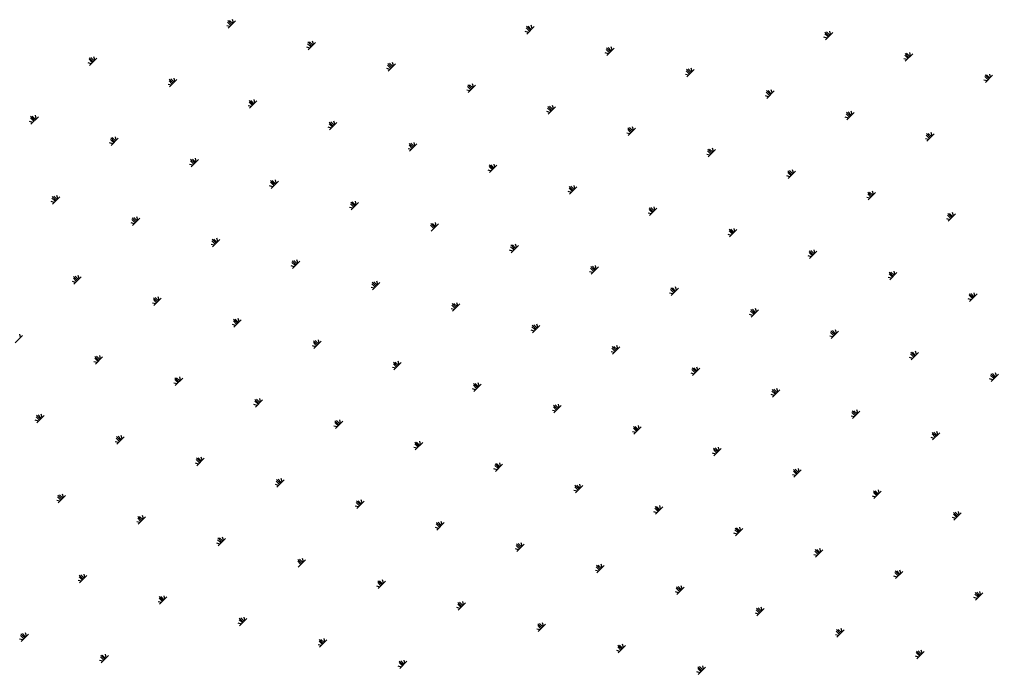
# Model space of a CAD drawing. Header units: millimetres. Extents: x -54.3 to 12.1, y 152.8 to 185.4.
# Drawn here: x -38.749 to -37.248, y 172.041 to 173.045 of the extents above; entities that cross this region are included whole.
import ezdxf

# ---------------------------------------------------------------- set-up
doc = ezdxf.new("R2010")
doc.units = ezdxf.units.MM
doc.header["$LTSCALE"] = 2
doc.layers.add('ALFOMBRA', color=101, linetype='Continuous')

msp = doc.modelspace()

# ---------------------------------------------------------------- linework, layer by layer
at = {"layer": 'ALFOMBRA'}
for p, q in [((-38.4263, 173.0338), (-38.4312, 173.0351)), ((-38.4253, 173.0361), (-38.4298, 173.0406)), ((-38.4239, 173.0375), (-38.4295, 173.0431)), ((-38.429, 173.0313), (-38.4178, 173.0426)), ((-38.4225, 173.0389), (-38.427, 173.0434)), ((-38.4209, 173.0397), (-38.4222, 173.0446)), ((-37.9675, 173.0273), (-37.972, 173.0318)), ((-37.9661, 173.0287), (-37.9717, 173.0343)), ((-37.9712, 173.0225), (-37.9599, 173.0338)), ((-37.9647, 173.0301), (-37.9692, 173.0346)), ((-37.9631, 173.0309), (-37.9644, 173.0358)), ((-37.9685, 173.025), (-37.9734, 173.0263)), ((-37.5106, 173.0162), (-37.5155, 173.0175)), ((-37.5097, 173.0185), (-37.5142, 173.023)), ((-37.5083, 173.0199), (-37.5139, 173.0255)), ((-37.5133, 173.0137), (-37.5021, 173.025)), ((-37.5069, 173.0213), (-37.5114, 173.0258)), ((-37.5053, 173.0221), (-37.5066, 173.027)), ((-38.3036, 173.001), (-38.3085, 173.0023)), ((-38.3026, 173.0032), (-38.3071, 173.0077)), ((-38.3012, 173.0046), (-38.3069, 173.0103)), ((-38.3063, 172.9985), (-38.2951, 173.0097)), ((-38.2998, 173.006), (-38.3043, 173.0105)), ((-38.2982, 173.0068), (-38.2995, 173.0117)), ((-37.8434, 172.9958), (-37.849, 173.0014)), ((-37.8485, 172.9897), (-37.8373, 173.0009)), ((-37.842, 172.9972), (-37.8465, 173.0017)), ((-37.8404, 172.998), (-37.8417, 173.0029)), ((-38.6364, 172.9806), (-38.642, 172.9862)), ((-38.6415, 172.9744), (-38.6302, 172.9856)), ((-38.635, 172.982), (-38.6395, 172.9865)), ((-38.6334, 172.9828), (-38.6347, 172.9877)), ((-37.8458, 172.9921), (-37.8507, 172.9935)), ((-37.8448, 172.9944), (-37.8493, 172.9989)), ((-37.387, 172.9856), (-37.3915, 172.9901)), ((-37.3856, 172.987), (-37.3912, 172.9926)), ((-37.3907, 172.9809), (-37.3794, 172.9921)), ((-37.3842, 172.9884), (-37.3887, 172.9929)), ((-37.3826, 172.9892), (-37.3839, 172.9941)), ((-38.6388, 172.9769), (-38.6437, 172.9782)), ((-38.6378, 172.9792), (-38.6423, 172.9837)), ((-38.18, 172.9704), (-38.1845, 172.9749)), ((-38.1786, 172.9718), (-38.1842, 172.9774)), ((-38.1836, 172.9656), (-38.1724, 172.9768)), ((-38.1772, 172.9732), (-38.1817, 172.9777)), ((-38.1755, 172.974), (-38.1769, 172.9789)), ((-37.388, 172.9833), (-37.3929, 172.9847)), ((-38.1809, 172.9681), (-38.1858, 172.9694)), ((-37.7231, 172.9593), (-37.728, 172.9606)), ((-37.7222, 172.9616), (-37.7266, 172.9661)), ((-37.7208, 172.963), (-37.7264, 172.9686)), ((-37.7258, 172.9568), (-37.7146, 172.968)), ((-37.7193, 172.9644), (-37.7238, 172.9689)), ((-37.7177, 172.9651), (-37.719, 172.9701)), ((-37.2643, 172.9528), (-37.2688, 172.9572)), ((-37.2629, 172.9542), (-37.2685, 172.9598)), ((-37.268, 172.948), (-37.2568, 172.9592)), ((-37.2615, 172.9556), (-37.266, 172.96)), ((-37.2599, 172.9563), (-37.2612, 172.9612)), ((-38.5161, 172.944), (-38.521, 172.9453)), ((-38.5151, 172.9463), (-38.5196, 172.9508)), ((-38.5137, 172.9477), (-38.5193, 172.9533)), ((-38.5188, 172.9415), (-38.5076, 172.9528)), ((-38.5123, 172.9491), (-38.5168, 172.9536)), ((-38.5107, 172.9499), (-38.512, 172.9548)), ((-38.0573, 172.9375), (-38.0618, 172.942)), ((-38.0559, 172.9389), (-38.0615, 172.9445)), ((-38.061, 172.9327), (-38.0497, 172.944)), ((-38.0545, 172.9403), (-38.059, 172.9448)), ((-38.0529, 172.9411), (-38.0542, 172.946)), ((-37.2653, 172.9505), (-37.2702, 172.9518)), ((-38.0583, 172.9352), (-38.0632, 172.9365)), ((-37.6004, 172.9264), (-37.6053, 172.9277)), ((-37.5995, 172.9287), (-37.604, 172.9332)), ((-37.5981, 172.9301), (-37.6037, 172.9357)), ((-37.6031, 172.9239), (-37.5919, 172.9352)), ((-37.5967, 172.9315), (-37.6012, 172.936)), ((-37.5951, 172.9323), (-37.5964, 172.9372)), ((-38.3934, 172.9112), (-38.3983, 172.9125)), ((-38.3924, 172.9134), (-38.3969, 172.9179)), ((-38.391, 172.9148), (-38.3967, 172.9204)), ((-38.3961, 172.9087), (-38.3849, 172.9199)), ((-38.3896, 172.9162), (-38.3941, 172.9207)), ((-38.388, 172.917), (-38.3893, 172.9219)), ((-37.9332, 172.906), (-37.9388, 172.9116)), ((-37.9383, 172.8999), (-37.9271, 172.9111)), ((-37.9318, 172.9074), (-37.9363, 172.9119)), ((-37.9302, 172.9082), (-37.9315, 172.9131)), ((-38.7262, 172.8908), (-38.7318, 172.8964)), ((-38.7313, 172.8846), (-38.72, 172.8958)), ((-38.7248, 172.8922), (-38.7293, 172.8967)), ((-38.7232, 172.893), (-38.7245, 172.8979)), ((-37.9356, 172.9023), (-37.9405, 172.9037)), ((-37.9346, 172.9046), (-37.9391, 172.9091)), ((-37.4768, 172.8958), (-37.4813, 172.9003)), ((-37.4754, 172.8972), (-37.481, 172.9028)), ((-37.4805, 172.8911), (-37.4692, 172.9023)), ((-37.474, 172.8986), (-37.4785, 172.9031)), ((-37.4724, 172.8994), (-37.4737, 172.9043)), ((-38.7286, 172.8871), (-38.7335, 172.8884)), ((-38.7276, 172.8894), (-38.7321, 172.8939)), ((-38.2698, 172.8806), (-38.2743, 172.8851)), ((-38.2684, 172.882), (-38.274, 172.8876)), ((-38.2734, 172.8758), (-38.2622, 172.887)), ((-38.267, 172.8834), (-38.2715, 172.8879)), ((-38.2653, 172.8842), (-38.2667, 172.8891)), ((-37.8075, 172.8753), (-37.8088, 172.8803)), ((-37.4778, 172.8935), (-37.4827, 172.8949)), ((-38.2707, 172.8783), (-38.2756, 172.8796)), ((-37.8129, 172.8695), (-37.8178, 172.8708)), ((-37.812, 172.8718), (-37.8164, 172.8762)), ((-37.8106, 172.8732), (-37.8162, 172.8788)), ((-37.8156, 172.867), (-37.8044, 172.8782)), ((-37.8092, 172.8746), (-37.8136, 172.8791)), ((-37.3541, 172.863), (-37.3586, 172.8674)), ((-37.3527, 172.8644), (-37.3583, 172.87)), ((-37.3578, 172.8582), (-37.3466, 172.8694)), ((-37.3513, 172.8658), (-37.3558, 172.8702)), ((-37.3497, 172.8665), (-37.351, 172.8714)), ((-38.6059, 172.8542), (-38.6108, 172.8555)), ((-38.6049, 172.8565), (-38.6094, 172.861)), ((-38.6035, 172.8579), (-38.6091, 172.8635)), ((-38.6086, 172.8517), (-38.5974, 172.863)), ((-38.6021, 172.8593), (-38.6066, 172.8638)), ((-38.6005, 172.8601), (-38.6018, 172.865)), ((-38.1471, 172.8477), (-38.1516, 172.8522)), ((-38.1457, 172.8491), (-38.1513, 172.8547)), ((-38.1508, 172.8429), (-38.1395, 172.8542)), ((-38.1443, 172.8505), (-38.1488, 172.855)), ((-38.1427, 172.8513), (-38.144, 172.8562)), ((-37.3551, 172.8607), (-37.36, 172.862)), ((-38.1481, 172.8454), (-38.153, 172.8467)), ((-37.6902, 172.8366), (-37.6952, 172.8379)), ((-37.6893, 172.8389), (-37.6938, 172.8434)), ((-37.6879, 172.8403), (-37.6935, 172.8459)), ((-37.6929, 172.8341), (-37.6817, 172.8453)), ((-37.6865, 172.8417), (-37.691, 172.8462)), ((-37.6849, 172.8425), (-37.6862, 172.8474)), ((-38.4832, 172.8214), (-38.4881, 172.8227)), ((-38.4823, 172.8236), (-38.4867, 172.8281)), ((-38.4808, 172.825), (-38.4865, 172.8306)), ((-38.4859, 172.8189), (-38.4747, 172.8301)), ((-38.4794, 172.8264), (-38.4839, 172.8309)), ((-38.4778, 172.8272), (-38.4791, 172.8321)), ((-38.023, 172.8162), (-38.0286, 172.8218)), ((-38.0281, 172.8101), (-38.0169, 172.8213)), ((-38.0216, 172.8176), (-38.0261, 172.8221)), ((-38.02, 172.8184), (-38.0213, 172.8233)), ((-38.0254, 172.8125), (-38.0303, 172.8139)), ((-38.0244, 172.8148), (-38.0289, 172.8193)), ((-37.5666, 172.806), (-37.5711, 172.8105)), ((-37.5652, 172.8074), (-37.5708, 172.813)), ((-37.5703, 172.8013), (-37.559, 172.8125)), ((-37.5638, 172.8088), (-37.5683, 172.8133)), ((-37.5622, 172.8096), (-37.5635, 172.8145)), ((-38.3596, 172.7908), (-38.3641, 172.7953)), ((-38.3582, 172.7922), (-38.3638, 172.7978)), ((-38.3632, 172.786), (-38.352, 172.7972)), ((-38.3568, 172.7936), (-38.3613, 172.7981)), ((-38.3552, 172.7944), (-38.3565, 172.7993)), ((-37.8973, 172.7855), (-37.8986, 172.7905)), ((-37.5676, 172.8037), (-37.5725, 172.8051)), ((-38.6903, 172.7703), (-38.6916, 172.7752)), ((-38.3605, 172.7885), (-38.3654, 172.7898)), ((-37.9027, 172.7797), (-37.9076, 172.781)), ((-37.9018, 172.782), (-37.9062, 172.7864)), ((-37.9004, 172.7834), (-37.906, 172.789)), ((-37.9054, 172.7772), (-37.8942, 172.7884)), ((-37.899, 172.7848), (-37.9034, 172.7893)), ((-37.4439, 172.7731), (-37.4484, 172.7776)), ((-37.4425, 172.7746), (-37.4481, 172.7802)), ((-37.4476, 172.7684), (-37.4364, 172.7796)), ((-37.4411, 172.776), (-37.4456, 172.7804)), ((-37.4395, 172.7767), (-37.4408, 172.7816)), ((-38.6957, 172.7644), (-38.7006, 172.7657)), ((-38.6947, 172.7667), (-38.6992, 172.7712)), ((-38.6933, 172.7681), (-38.6989, 172.7737)), ((-38.6984, 172.7619), (-38.6872, 172.7732)), ((-38.6919, 172.7695), (-38.6964, 172.774)), ((-38.2369, 172.7579), (-38.2414, 172.7624)), ((-38.2355, 172.7593), (-38.2411, 172.7649)), ((-38.2406, 172.7531), (-38.2293, 172.7644)), ((-38.2341, 172.7607), (-38.2386, 172.7652)), ((-38.2325, 172.7615), (-38.2338, 172.7664)), ((-37.4449, 172.7709), (-37.4498, 172.7722)), ((-38.2379, 172.7556), (-38.2428, 172.7569)), ((-37.78, 172.7468), (-37.785, 172.7481)), ((-37.7791, 172.7491), (-37.7836, 172.7536)), ((-37.7777, 172.7505), (-37.7833, 172.7561)), ((-37.7827, 172.7443), (-37.7715, 172.7555)), ((-37.7763, 172.7519), (-37.7808, 172.7564)), ((-37.7747, 172.7527), (-37.776, 172.7576)), ((-37.3199, 172.7417), (-37.3255, 172.7473)), ((-37.3249, 172.7355), (-37.3137, 172.7467)), ((-37.3185, 172.7431), (-37.323, 172.7476)), ((-37.3168, 172.7439), (-37.3182, 172.7488)), ((-38.573, 172.7315), (-38.5779, 172.7329)), ((-38.5721, 172.7338), (-38.5765, 172.7383)), ((-38.5707, 172.7352), (-38.5763, 172.7408)), ((-38.5757, 172.7291), (-38.5645, 172.7403)), ((-38.5692, 172.7366), (-38.5737, 172.7411)), ((-38.5676, 172.7374), (-38.5689, 172.7423)), ((-38.1128, 172.7264), (-38.1184, 172.732)), ((-38.1179, 172.7203), (-38.1067, 172.7315)), ((-38.1114, 172.7278), (-38.1159, 172.7323)), ((-38.1098, 172.7286), (-38.1111, 172.7335)), ((-37.3222, 172.738), (-37.3271, 172.7393)), ((-37.3213, 172.7403), (-37.3258, 172.7448)), ((-38.1142, 172.725), (-38.1187, 172.7295)), ((-37.6574, 172.7139), (-37.6623, 172.7152)), ((-37.6564, 172.7162), (-37.6609, 172.7207)), ((-37.655, 172.7176), (-37.6606, 172.7232)), ((-37.6601, 172.7115), (-37.6488, 172.7227)), ((-37.6536, 172.719), (-37.6581, 172.7235)), ((-37.652, 172.7198), (-37.6533, 172.7247)), ((-38.4494, 172.701), (-38.4539, 172.7054)), ((-38.448, 172.7024), (-38.4536, 172.708)), ((-38.453, 172.6962), (-38.4418, 172.7074)), ((-38.4466, 172.7038), (-38.4511, 172.7083)), ((-38.445, 172.7045), (-38.4463, 172.7095)), ((-37.9871, 172.6957), (-37.9884, 172.7006)), ((-38.4503, 172.6987), (-38.4552, 172.7)), ((-37.9925, 172.6899), (-37.9974, 172.6912)), ((-37.9916, 172.6922), (-37.9961, 172.6966)), ((-37.9902, 172.6936), (-37.9958, 172.6992)), ((-37.9952, 172.6874), (-37.984, 172.6986)), ((-37.9888, 172.695), (-37.9932, 172.6994)), ((-37.5337, 172.6833), (-37.5382, 172.6878)), ((-37.5323, 172.6847), (-37.538, 172.6904)), ((-37.5374, 172.6786), (-37.5262, 172.6898)), ((-37.5309, 172.6862), (-37.5354, 172.6906)), ((-37.5293, 172.6869), (-37.5306, 172.6918)), ((-38.3267, 172.6681), (-38.3312, 172.6726)), ((-38.3253, 172.6695), (-38.3309, 172.6751)), ((-38.3304, 172.6633), (-38.3191, 172.6746)), ((-38.3239, 172.6709), (-38.3284, 172.6754)), ((-38.3223, 172.6717), (-38.3236, 172.6766)), ((-37.5347, 172.6811), (-37.5396, 172.6824)), ((-38.3277, 172.6658), (-38.3326, 172.6671)), ((-37.8698, 172.657), (-37.8748, 172.6583)), ((-37.8689, 172.6593), (-37.8734, 172.6638)), ((-37.8675, 172.6607), (-37.8731, 172.6663)), ((-37.8725, 172.6545), (-37.8613, 172.6657)), ((-37.8661, 172.6621), (-37.8706, 172.6666)), ((-37.8645, 172.6629), (-37.8658, 172.6678)), ((-37.4097, 172.6519), (-37.4153, 172.6575)), ((-37.4147, 172.6457), (-37.4035, 172.6569)), ((-37.4083, 172.6533), (-37.4128, 172.6578)), ((-37.4066, 172.6541), (-37.408, 172.659)), ((-38.6628, 172.6417), (-38.6677, 172.6431)), ((-38.6619, 172.644), (-38.6663, 172.6485)), ((-38.6605, 172.6454), (-38.6661, 172.651)), ((-38.6655, 172.6393), (-38.6543, 172.6505)), ((-38.659, 172.6468), (-38.6635, 172.6513)), ((-38.6574, 172.6476), (-38.6587, 172.6525)), ((-38.2026, 172.6366), (-38.2082, 172.6422)), ((-38.2077, 172.6305), (-38.1965, 172.6417)), ((-38.2012, 172.638), (-38.2057, 172.6425)), ((-38.1996, 172.6388), (-38.2009, 172.6437)), ((-37.412, 172.6482), (-37.4169, 172.6495)), ((-37.4111, 172.6505), (-37.4156, 172.655)), ((-38.205, 172.6329), (-38.2099, 172.6343)), ((-38.204, 172.6352), (-38.2085, 172.6397)), ((-37.7472, 172.6241), (-37.7521, 172.6254)), ((-37.7462, 172.6264), (-37.7507, 172.6309)), ((-37.7448, 172.6278), (-37.7504, 172.6334)), ((-37.7499, 172.6216), (-37.7386, 172.6329)), ((-37.7434, 172.6292), (-37.7479, 172.6337)), ((-37.7418, 172.63), (-37.7431, 172.6349)), ((-37.284, 172.6212), (-37.2853, 172.6261)), ((-38.5401, 172.6089), (-38.5451, 172.6102)), ((-38.5392, 172.6112), (-38.5437, 172.6156)), ((-38.5378, 172.6126), (-38.5434, 172.6182)), ((-38.5428, 172.6064), (-38.5316, 172.6176)), ((-38.5364, 172.614), (-38.5409, 172.6185)), ((-38.5348, 172.6147), (-38.5361, 172.6197)), ((-38.0769, 172.6059), (-38.0783, 172.6108)), ((-37.2894, 172.6153), (-37.2943, 172.6166)), ((-37.2884, 172.6176), (-37.2929, 172.6221)), ((-37.287, 172.619), (-37.2926, 172.6246)), ((-37.2921, 172.6128), (-37.2808, 172.6241)), ((-37.2856, 172.6204), (-37.2901, 172.6249)), ((-38.0823, 172.6001), (-38.0872, 172.6014)), ((-38.0814, 172.6023), (-38.0859, 172.6068)), ((-38.08, 172.6038), (-38.0856, 172.6094)), ((-38.085, 172.5976), (-38.0738, 172.6088)), ((-38.0786, 172.6052), (-38.083, 172.6096)), ((-37.6235, 172.5935), (-37.628, 172.598)), ((-37.6221, 172.5949), (-37.6278, 172.6006)), ((-37.6272, 172.5888), (-37.616, 172.6)), ((-37.6207, 172.5963), (-37.6252, 172.6008)), ((-37.6191, 172.5971), (-37.6204, 172.602)), ((-38.4165, 172.5783), (-38.421, 172.5828)), ((-38.4151, 172.5797), (-38.4207, 172.5853)), ((-38.4202, 172.5735), (-38.4089, 172.5847)), ((-38.4137, 172.5811), (-38.4182, 172.5856)), ((-38.4121, 172.5819), (-38.4134, 172.5868)), ((-37.6245, 172.5913), (-37.6294, 172.5926)), ((-38.4175, 172.576), (-38.4224, 172.5773)), ((-37.9597, 172.5672), (-37.9646, 172.5685)), ((-37.9587, 172.5695), (-37.9632, 172.574)), ((-37.9573, 172.5709), (-37.9629, 172.5765)), ((-37.9623, 172.5647), (-37.9511, 172.5759)), ((-37.9559, 172.5723), (-37.9604, 172.5768)), ((-37.9543, 172.5731), (-37.9556, 172.578)), ((-37.5009, 172.5607), (-37.5054, 172.5652)), ((-37.4995, 172.5621), (-37.5051, 172.5677)), ((-37.5045, 172.5559), (-37.4933, 172.5671)), ((-37.4981, 172.5635), (-37.5026, 172.568)), ((-37.4964, 172.5643), (-37.4978, 172.5692)), ((-38.7553, 172.5495), (-38.7441, 172.5607)), ((-38.7472, 172.5578), (-38.7485, 172.5627)), ((-38.2924, 172.5468), (-38.298, 172.5524)), ((-38.2975, 172.5407), (-38.2863, 172.5519)), ((-38.291, 172.5482), (-38.2955, 172.5527)), ((-38.2894, 172.549), (-38.2907, 172.5539)), ((-37.5018, 172.5584), (-37.5067, 172.5597)), ((-38.2948, 172.5431), (-38.2997, 172.5445)), ((-38.2938, 172.5454), (-38.2983, 172.5499)), ((-37.837, 172.5343), (-37.8419, 172.5356)), ((-37.836, 172.5366), (-37.8405, 172.5411)), ((-37.8346, 172.538), (-37.8402, 172.5436)), ((-37.8397, 172.5318), (-37.8285, 172.5431)), ((-37.8332, 172.5394), (-37.8377, 172.5439)), ((-37.8316, 172.5402), (-37.8329, 172.5451)), ((-37.3754, 172.5306), (-37.3799, 172.5351)), ((-37.3738, 172.5314), (-37.3751, 172.5363)), ((-38.6299, 172.5191), (-38.6349, 172.5204)), ((-38.629, 172.5214), (-38.6335, 172.5258)), ((-38.6276, 172.5228), (-38.6332, 172.5284)), ((-38.6326, 172.5166), (-38.6214, 172.5278)), ((-38.6262, 172.5242), (-38.6307, 172.5286)), ((-38.6246, 172.5249), (-38.6259, 172.5299)), ((-38.1667, 172.5161), (-38.1681, 172.521)), ((-37.3792, 172.5255), (-37.3841, 172.5268)), ((-37.3782, 172.5278), (-37.3827, 172.5323)), ((-37.3768, 172.5292), (-37.3824, 172.5348)), ((-37.3819, 172.523), (-37.3706, 172.5343)), ((-38.1721, 172.5103), (-38.177, 172.5116)), ((-38.1712, 172.5125), (-38.1757, 172.517)), ((-38.1698, 172.5139), (-38.1754, 172.5196)), ((-38.1748, 172.5078), (-38.1636, 172.519)), ((-38.1684, 172.5154), (-38.1729, 172.5198)), ((-37.7133, 172.5037), (-37.7178, 172.5082)), ((-37.7119, 172.5051), (-37.7176, 172.5108)), ((-37.717, 172.499), (-37.7058, 172.5102)), ((-37.7105, 172.5065), (-37.715, 172.511)), ((-37.7089, 172.5073), (-37.7102, 172.5122)), ((-38.5063, 172.4885), (-38.5108, 172.493)), ((-38.5049, 172.4899), (-38.5105, 172.4955)), ((-38.51, 172.4837), (-38.4987, 172.4949)), ((-38.5035, 172.4913), (-38.508, 172.4958)), ((-38.5019, 172.4921), (-38.5032, 172.497)), ((-37.7143, 172.5015), (-37.7192, 172.5028)), ((-37.2565, 172.4927), (-37.2614, 172.494)), ((-37.2555, 172.4949), (-37.26, 172.4994)), ((-37.2541, 172.4963), (-37.2597, 172.5019)), ((-37.2592, 172.4902), (-37.248, 172.5014)), ((-37.2527, 172.4977), (-37.2572, 172.5022)), ((-37.2511, 172.4985), (-37.2524, 172.5034)), ((-38.5073, 172.4862), (-38.5122, 172.4875)), ((-38.0495, 172.4774), (-38.0544, 172.4787)), ((-38.0485, 172.4797), (-38.053, 172.4842)), ((-38.0471, 172.4811), (-38.0527, 172.4867)), ((-38.0522, 172.4749), (-38.0409, 172.4861)), ((-38.0457, 172.4825), (-38.0502, 172.487)), ((-38.0441, 172.4833), (-38.0454, 172.4882)), ((-37.5907, 172.4709), (-37.5952, 172.4754)), ((-37.5893, 172.4723), (-37.5949, 172.4779)), ((-37.5943, 172.4661), (-37.5831, 172.4773)), ((-37.5879, 172.4737), (-37.5924, 172.4782)), ((-37.5862, 172.4745), (-37.5876, 172.4794)), ((-38.3836, 172.4556), (-38.3881, 172.4601)), ((-38.3822, 172.457), (-38.3879, 172.4626)), ((-38.3873, 172.4509), (-38.3761, 172.4621)), ((-38.3808, 172.4584), (-38.3853, 172.4629)), ((-38.3792, 172.4592), (-38.3805, 172.4641)), ((-37.5916, 172.4686), (-37.5965, 172.4699)), ((-38.3846, 172.4533), (-38.3895, 172.4546)), ((-37.9268, 172.4445), (-37.9317, 172.4458)), ((-37.9258, 172.4468), (-37.9303, 172.4513)), ((-37.9244, 172.4482), (-37.93, 172.4538)), ((-37.9295, 172.442), (-37.9183, 172.4533)), ((-37.923, 172.4496), (-37.9275, 172.4541)), ((-37.9214, 172.4504), (-37.9227, 172.4553)), ((-37.4666, 172.4394), (-37.4722, 172.445)), ((-37.4652, 172.4408), (-37.4697, 172.4453)), ((-37.4636, 172.4416), (-37.4649, 172.4465)), ((-38.7197, 172.4293), (-38.7247, 172.4306)), ((-38.7188, 172.4315), (-38.7233, 172.436)), ((-38.7174, 172.433), (-38.723, 172.4386)), ((-38.7224, 172.4268), (-38.7112, 172.438)), ((-38.716, 172.4344), (-38.7205, 172.4388)), ((-38.7144, 172.4351), (-38.7157, 172.44)), ((-38.2582, 172.4255), (-38.2627, 172.43)), ((-38.2565, 172.4263), (-38.2579, 172.4312)), ((-37.469, 172.4357), (-37.4739, 172.437)), ((-37.468, 172.438), (-37.4725, 172.4425)), ((-37.4717, 172.4332), (-37.4604, 172.4445)), ((-38.2619, 172.4205), (-38.2668, 172.4218)), ((-38.261, 172.4227), (-38.2655, 172.4272)), ((-38.2596, 172.4241), (-38.2652, 172.4298)), ((-38.2646, 172.418), (-38.2534, 172.4292)), ((-37.8031, 172.4139), (-37.8076, 172.4184)), ((-37.8017, 172.4153), (-37.8074, 172.421)), ((-37.8068, 172.4092), (-37.7956, 172.4204)), ((-37.8003, 172.4167), (-37.8048, 172.4212)), ((-37.7987, 172.4175), (-37.8, 172.4224)), ((-38.5961, 172.3987), (-38.6006, 172.4032)), ((-38.5947, 172.4001), (-38.6003, 172.4057)), ((-38.5998, 172.3939), (-38.5885, 172.4051)), ((-38.5933, 172.4015), (-38.5978, 172.406)), ((-38.5917, 172.4023), (-38.593, 172.4072)), ((-37.8041, 172.4117), (-37.809, 172.413)), ((-37.3463, 172.4028), (-37.3512, 172.4042)), ((-37.3453, 172.4051), (-37.3498, 172.4096)), ((-37.3439, 172.4065), (-37.3495, 172.4121)), ((-37.349, 172.4004), (-37.3378, 172.4116)), ((-37.3425, 172.4079), (-37.347, 172.4124)), ((-37.3409, 172.4087), (-37.3422, 172.4136)), ((-38.5971, 172.3964), (-38.602, 172.3977)), ((-38.1393, 172.3876), (-38.1442, 172.3889)), ((-38.1383, 172.3899), (-38.1428, 172.3944)), ((-38.1369, 172.3913), (-38.1425, 172.3969)), ((-38.142, 172.3851), (-38.1307, 172.3963)), ((-38.1355, 172.3927), (-38.14, 172.3972)), ((-38.1339, 172.3935), (-38.1352, 172.3984)), ((-37.6805, 172.3811), (-37.685, 172.3856)), ((-37.6791, 172.3825), (-37.6847, 172.3881)), ((-37.6841, 172.3763), (-37.6729, 172.3875)), ((-37.6777, 172.3839), (-37.6822, 172.3884)), ((-37.6761, 172.3847), (-37.6774, 172.3896)), ((-38.4734, 172.3658), (-38.4779, 172.3703)), ((-38.472, 172.3672), (-38.4777, 172.3728)), ((-38.4771, 172.361), (-38.4659, 172.3723)), ((-38.4706, 172.3686), (-38.4751, 172.3731)), ((-38.469, 172.3694), (-38.4703, 172.3743)), ((-37.6814, 172.3788), (-37.6863, 172.3801)), ((-38.4744, 172.3635), (-38.4793, 172.3648)), ((-38.0166, 172.3547), (-38.0215, 172.356)), ((-38.0156, 172.357), (-38.0201, 172.3615)), ((-38.0142, 172.3584), (-38.0198, 172.364)), ((-38.0193, 172.3522), (-38.0081, 172.3635)), ((-38.0128, 172.3598), (-38.0173, 172.3643)), ((-38.0112, 172.3606), (-38.0125, 172.3655)), ((-37.5564, 172.3496), (-37.562, 172.3552)), ((-37.555, 172.351), (-37.5595, 172.3555)), ((-37.5534, 172.3518), (-37.5547, 172.3567)), ((-38.3494, 172.3343), (-38.355, 172.34)), ((-38.348, 172.3357), (-38.3525, 172.3402)), ((-38.3463, 172.3365), (-38.3477, 172.3414)), ((-37.5588, 172.3459), (-37.5637, 172.3472)), ((-37.5578, 172.3482), (-37.5623, 172.3527)), ((-37.5615, 172.3434), (-37.5502, 172.3547)), ((-38.3517, 172.3307), (-38.3566, 172.332)), ((-38.3508, 172.3329), (-38.3553, 172.3374)), ((-38.3544, 172.3282), (-38.3432, 172.3394)), ((-37.893, 172.3241), (-37.8974, 172.3286)), ((-37.8915, 172.3255), (-37.8972, 172.3311)), ((-37.8966, 172.3194), (-37.8854, 172.3306)), ((-37.8901, 172.3269), (-37.8946, 172.3314)), ((-37.8885, 172.3277), (-37.8898, 172.3326)), ((-38.6859, 172.3089), (-38.6904, 172.3134)), ((-38.6845, 172.3103), (-38.6901, 172.3159)), ((-38.6896, 172.3041), (-38.6784, 172.3153)), ((-38.6831, 172.3117), (-38.6876, 172.3162)), ((-38.6815, 172.3125), (-38.6828, 172.3174)), ((-37.8939, 172.3219), (-37.8988, 172.3232)), ((-37.4361, 172.313), (-37.441, 172.3144)), ((-37.4351, 172.3153), (-37.4396, 172.3198)), ((-37.4337, 172.3167), (-37.4393, 172.3223)), ((-37.4388, 172.3106), (-37.4276, 172.3218)), ((-37.4323, 172.3181), (-37.4368, 172.3226)), ((-37.4307, 172.3189), (-37.432, 172.3238)), ((-38.6869, 172.3066), (-38.6918, 172.3079)), ((-38.2291, 172.2978), (-38.234, 172.2991)), ((-38.2281, 172.3001), (-38.2326, 172.3046)), ((-38.2267, 172.3015), (-38.2323, 172.3071)), ((-38.2318, 172.2953), (-38.2205, 172.3065)), ((-38.2253, 172.3029), (-38.2298, 172.3074)), ((-38.2237, 172.3037), (-38.225, 172.3086)), ((-37.7703, 172.2913), (-37.7748, 172.2958)), ((-37.7689, 172.2927), (-37.7745, 172.2983)), ((-37.7739, 172.2865), (-37.7627, 172.2977)), ((-37.7675, 172.2941), (-37.772, 172.2986)), ((-37.7659, 172.2949), (-37.7672, 172.2998)), ((-38.5632, 172.276), (-38.5677, 172.2805)), ((-38.5618, 172.2774), (-38.5675, 172.283)), ((-38.5669, 172.2712), (-38.5557, 172.2825)), ((-38.5604, 172.2788), (-38.5649, 172.2833)), ((-38.5588, 172.2796), (-38.5601, 172.2845)), ((-37.7712, 172.289), (-37.7761, 172.2903)), ((-37.3134, 172.2802), (-37.3183, 172.2815)), ((-37.3125, 172.2825), (-37.3169, 172.2869)), ((-37.3111, 172.2839), (-37.3167, 172.2895)), ((-37.3161, 172.2777), (-37.3049, 172.2889)), ((-37.3097, 172.2853), (-37.3141, 172.2898)), ((-37.308, 172.286), (-37.3093, 172.291)), ((-38.5642, 172.2737), (-38.5691, 172.275)), ((-38.1064, 172.2649), (-38.1113, 172.2662)), ((-38.1054, 172.2672), (-38.1099, 172.2717)), ((-38.104, 172.2686), (-38.1096, 172.2742)), ((-38.1091, 172.2624), (-38.0979, 172.2737)), ((-38.1026, 172.27), (-38.1071, 172.2745)), ((-38.101, 172.2708), (-38.1023, 172.2757)), ((-37.6462, 172.2598), (-37.6518, 172.2654)), ((-37.6513, 172.2536), (-37.64, 172.2649)), ((-37.6448, 172.2612), (-37.6493, 172.2657)), ((-37.6432, 172.262), (-37.6445, 172.2669)), ((-38.4392, 172.2445), (-38.4448, 172.2502)), ((-38.4378, 172.2459), (-38.4423, 172.2504)), ((-38.4361, 172.2467), (-38.4375, 172.2516)), ((-37.6486, 172.2561), (-37.6535, 172.2574)), ((-37.6476, 172.2584), (-37.6521, 172.2629)), ((-38.4415, 172.2409), (-38.4464, 172.2422)), ((-38.4406, 172.2431), (-38.4451, 172.2476)), ((-38.4442, 172.2384), (-38.433, 172.2496)), ((-37.9828, 172.2343), (-37.9872, 172.2388)), ((-37.9814, 172.2357), (-37.987, 172.2413)), ((-37.9864, 172.2296), (-37.9752, 172.2408)), ((-37.9799, 172.2371), (-37.9844, 172.2416)), ((-37.9783, 172.2379), (-37.9796, 172.2428)), ((-37.9837, 172.2321), (-37.9886, 172.2334)), ((-37.5259, 172.2232), (-37.5308, 172.2246)), ((-37.5249, 172.2255), (-37.5294, 172.23)), ((-37.5235, 172.2269), (-37.5291, 172.2325)), ((-37.5286, 172.2208), (-37.5174, 172.232)), ((-37.5221, 172.2283), (-37.5266, 172.2328)), ((-37.5205, 172.2291), (-37.5218, 172.234)), ((-38.3179, 172.2103), (-38.3224, 172.2148)), ((-38.3165, 172.2117), (-38.3221, 172.2173)), ((-38.3216, 172.2055), (-38.3103, 172.2167)), ((-38.3151, 172.2131), (-38.3196, 172.2176)), ((-38.3135, 172.2139), (-38.3148, 172.2188)), ((-37.8601, 172.2015), (-37.8646, 172.206)), ((-37.8587, 172.2029), (-37.8643, 172.2085)), ((-37.8637, 172.1967), (-37.8525, 172.2079)), ((-37.8573, 172.2043), (-37.8618, 172.2088)), ((-37.8557, 172.2051), (-37.857, 172.21)), ((-38.653, 172.1862), (-38.6575, 172.1907)), ((-38.6516, 172.1876), (-38.6573, 172.1932)), ((-38.6567, 172.1814), (-38.6455, 172.1927)), ((-38.6502, 172.189), (-38.6547, 172.1935)), ((-38.6486, 172.1898), (-38.6499, 172.1947)), ((-37.861, 172.1992), (-37.8659, 172.2005)), ((-37.4032, 172.1904), (-37.4081, 172.1917)), ((-37.4023, 172.1927), (-37.4068, 172.1971)), ((-37.4009, 172.1941), (-37.4065, 172.1997)), ((-37.4059, 172.1879), (-37.3947, 172.1991)), ((-37.3995, 172.1955), (-37.4039, 172.2)), ((-37.3978, 172.1962), (-37.3992, 172.2011)), ((-38.654, 172.1839), (-38.6589, 172.1852)), ((-38.1962, 172.1751), (-38.2011, 172.1764)), ((-38.1952, 172.1774), (-38.1997, 172.1819)), ((-38.1938, 172.1788), (-38.1994, 172.1844)), ((-38.1989, 172.1726), (-38.1877, 172.1839)), ((-38.1924, 172.1802), (-38.1969, 172.1847)), ((-38.1908, 172.181), (-38.1921, 172.1859)), ((-37.736, 172.17), (-37.7416, 172.1756)), ((-37.7411, 172.1638), (-37.7298, 172.1751)), ((-37.7346, 172.1714), (-37.7391, 172.1759)), ((-37.733, 172.1722), (-37.7343, 172.1771)), ((-38.529, 172.1547), (-38.5346, 172.1603)), ((-38.534, 172.1486), (-38.5228, 172.1598)), ((-38.5276, 172.1561), (-38.5321, 172.1606)), ((-38.5259, 172.1569), (-38.5273, 172.1618)), ((-37.7384, 172.1663), (-37.7433, 172.1676)), ((-37.7374, 172.1686), (-37.7419, 172.1731)), ((-37.2796, 172.1598), (-37.2841, 172.1643)), ((-37.2782, 172.1612), (-37.2838, 172.1668)), ((-37.2832, 172.155), (-37.272, 172.1662)), ((-37.2768, 172.1626), (-37.2813, 172.1671)), ((-37.2752, 172.1634), (-37.2765, 172.1683)), ((-38.5313, 172.1511), (-38.5362, 172.1524)), ((-38.5304, 172.1533), (-38.5349, 172.1578)), ((-38.0726, 172.1445), (-38.077, 172.149)), ((-38.0712, 172.1459), (-38.0768, 172.1515)), ((-38.0762, 172.1398), (-38.065, 172.151)), ((-38.0697, 172.1473), (-38.0742, 172.1518)), ((-38.0681, 172.1481), (-38.0694, 172.153)), ((-37.2805, 172.1575), (-37.2855, 172.1588)), ((-38.0735, 172.1422), (-38.0784, 172.1436)), ((-37.6157, 172.1334), (-37.6206, 172.1348)), ((-37.6147, 172.1357), (-37.6192, 172.1402)), ((-37.6133, 172.1371), (-37.6189, 172.1427)), ((-37.6184, 172.131), (-37.6072, 172.1422)), ((-37.6119, 172.1385), (-37.6164, 172.143)), ((-37.6103, 172.1393), (-37.6116, 172.1442)), ((-38.4087, 172.1182), (-38.4136, 172.1195)), ((-38.4077, 172.1205), (-38.4122, 172.125)), ((-38.4063, 172.1219), (-38.4119, 172.1275)), ((-38.4114, 172.1157), (-38.4001, 172.1269)), ((-38.4049, 172.1233), (-38.4094, 172.1278)), ((-38.4033, 172.1241), (-38.4046, 172.129)), ((-37.9499, 172.1117), (-37.9544, 172.1161)), ((-37.9485, 172.1131), (-37.9541, 172.1187)), ((-37.9535, 172.1069), (-37.9423, 172.1181)), ((-37.9471, 172.1145), (-37.9516, 172.119)), ((-37.9455, 172.1152), (-37.9468, 172.1202)), ((-38.7428, 172.0964), (-38.7473, 172.1009)), ((-38.7414, 172.0978), (-38.7471, 172.1034)), ((-38.7465, 172.0916), (-38.7353, 172.1029)), ((-38.74, 172.0992), (-38.7445, 172.1037)), ((-38.7384, 172.1), (-38.7397, 172.1049)), ((-37.9508, 172.1094), (-37.9558, 172.1107)), ((-37.493, 172.1006), (-37.4979, 172.1019)), ((-37.4921, 172.1029), (-37.4966, 172.1073)), ((-37.4907, 172.1043), (-37.4963, 172.1099)), ((-37.4957, 172.0981), (-37.4845, 172.1093)), ((-37.4893, 172.1057), (-37.4937, 172.1101)), ((-37.4876, 172.1064), (-37.489, 172.1113)), ((-38.7438, 172.0941), (-38.7487, 172.0954)), ((-38.286, 172.0853), (-38.2909, 172.0866)), ((-38.285, 172.0876), (-38.2895, 172.0921)), ((-38.2836, 172.089), (-38.2892, 172.0946)), ((-38.2887, 172.0828), (-38.2775, 172.0941)), ((-38.2822, 172.0904), (-38.2867, 172.0949)), ((-38.2806, 172.0912), (-38.2819, 172.0961)), ((-37.8258, 172.0802), (-37.8314, 172.0858)), ((-37.8309, 172.074), (-37.8196, 172.0853)), ((-37.8244, 172.0816), (-37.8289, 172.0861)), ((-37.8228, 172.0824), (-37.8241, 172.0873)), ((-38.6188, 172.0649), (-38.6244, 172.0705)), ((-38.6238, 172.0588), (-38.6126, 172.07)), ((-38.6174, 172.0663), (-38.6219, 172.0708)), ((-38.6158, 172.0671), (-38.6171, 172.072)), ((-37.8282, 172.0765), (-37.8331, 172.0778)), ((-37.8272, 172.0788), (-37.8317, 172.0833)), ((-37.3694, 172.07), (-37.3739, 172.0745)), ((-37.368, 172.0714), (-37.3736, 172.077)), ((-37.373, 172.0652), (-37.3618, 172.0764)), ((-37.3666, 172.0728), (-37.3711, 172.0773)), ((-37.365, 172.0736), (-37.3663, 172.0785)), ((-38.6211, 172.0613), (-38.626, 172.0626)), ((-38.6202, 172.0635), (-38.6247, 172.068)), ((-38.1624, 172.0547), (-38.1668, 172.0592)), ((-38.161, 172.0561), (-38.1666, 172.0617)), ((-38.166, 172.05), (-38.1548, 172.0612)), ((-38.1596, 172.0575), (-38.164, 172.062)), ((-38.1579, 172.0583), (-38.1592, 172.0632)), ((-37.3704, 172.0677), (-37.3753, 172.069)), ((-38.1633, 172.0524), (-38.1682, 172.0538)), ((-37.7055, 172.0436), (-37.7104, 172.045)), ((-37.7045, 172.0459), (-37.709, 172.0504)), ((-37.7031, 172.0473), (-37.7087, 172.0529)), ((-37.7082, 172.0412), (-37.697, 172.0524)), ((-37.7017, 172.0487), (-37.7062, 172.0532)), ((-37.7001, 172.0495), (-37.7014, 172.0544))]:
    msp.add_line(p, q, dxfattribs=at)

doc.saveas('drawing.dxf')
